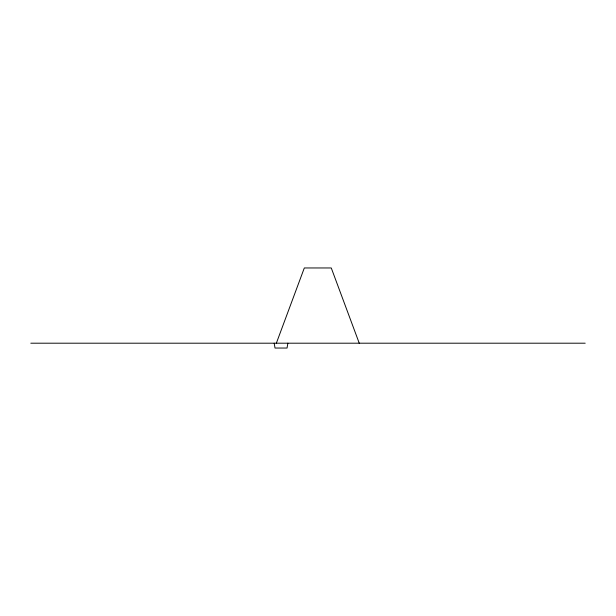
<?xml version="1.0" encoding="UTF-8"?>
<svg xmlns="http://www.w3.org/2000/svg" width="616" height="616" viewBox="0 0 616 616"><rect width="100%" height="100%" fill="white"/><g stroke="black" fill="none" stroke-linecap="round" stroke-linejoin="round"><path stroke-width="0.92" d="M287.865 343.197L287.048 348.04L275.013 348.04L274.197 343.197M276.353 343.197L304.319 267.96L331.269 267.96L359.244 343.197M30.8 343.197L585.2 343.197"/></g></svg>
